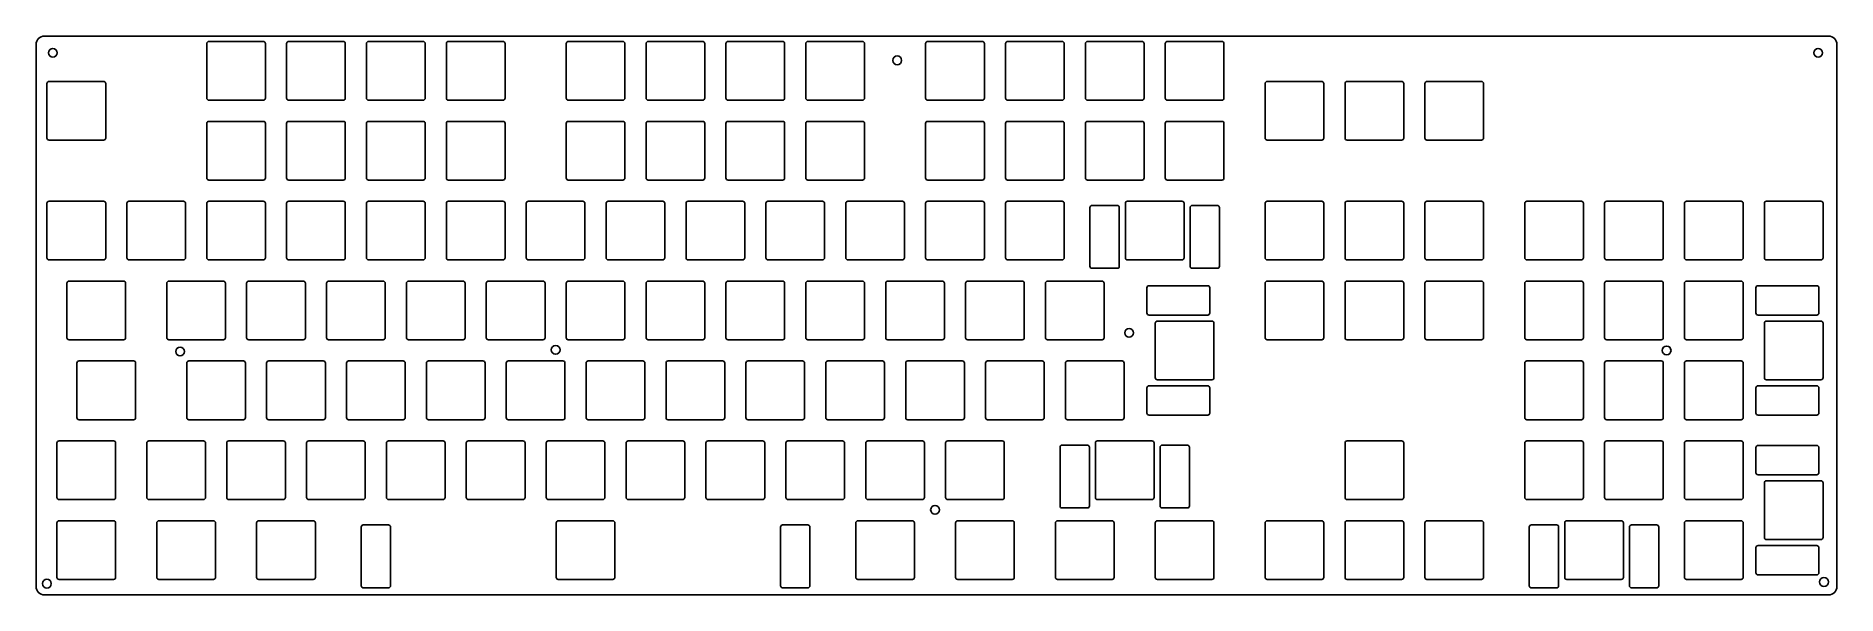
# Model space of a CAD drawing. Extents: x 72 to 501, y -246 to -113.
import ezdxf

# ---------------------------------------------------------------- set-up
doc = ezdxf.new("R2010")
doc.units = 0
doc.layers.add('BLACK', color=7, linetype='CONTINUOUS')

msp = doc.modelspace()

# ---------------------------------------------------------------- linework, layer by layer
at = {"layer": 'BLACK', "linetype": 'CONTINUOUS'}
for p, q in [((71.51, -244.05), (71.51, -114.75)), ((73.51, -112.75), (499.01, -112.75)), ((112.22, -114.55), (112.22, -127.55)), ((112.72, -114.05), (125.72, -114.05)), ((126.22, -114.55), (126.22, -127.55)), ((131.27, -114.55), (131.27, -127.55)), ((131.77, -114.05), (144.77, -114.05)), ((145.27, -114.55), (145.27, -127.55)), ((150.32, -114.55), (150.32, -127.55)), ((150.82, -114.05), (163.82, -114.05)), ((164.32, -114.55), (164.32, -127.55)), ((169.37, -114.55), (169.37, -127.55)), ((169.87, -114.05), (182.87, -114.05)), ((183.37, -114.55), (183.37, -127.55)), ((197.945, -114.55), (197.945, -127.55)), ((198.445, -114.05), (211.445, -114.05)), ((211.945, -114.55), (211.945, -127.55)), ((216.995, -114.55), (216.995, -127.55)), ((217.495, -114.05), (230.495, -114.05)), ((230.995, -114.55), (230.995, -127.55)), ((236.045, -114.55), (236.045, -127.55)), ((236.545, -114.05), (249.545, -114.05)), ((250.045, -114.55), (250.045, -127.55)), ((255.095, -114.55), (255.095, -127.55)), ((255.595, -114.05), (268.595, -114.05)), ((269.095, -114.55), (269.095, -127.55)), ((283.67, -114.55), (283.67, -127.55)), ((284.17, -114.05), (297.17, -114.05)), ((297.67, -114.55), (297.67, -127.55)), ((302.72, -114.55), (302.72, -127.55)), ((303.22, -114.05), (316.22, -114.05)), ((316.72, -114.55), (316.72, -127.55)), ((321.77, -114.55), (321.77, -127.55)), ((322.27, -114.05), (335.27, -114.05)), ((335.77, -114.55), (335.77, -127.55)), ((340.82, -114.55), (340.82, -127.55)), ((341.32, -114.05), (354.32, -114.05)), ((354.82, -114.55), (354.82, -127.55)), ((501.01, -114.75), (501.01, -244.05)), ((74.12, -124.075), (74.12, -137.075)), ((74.62, -123.575), (87.62, -123.575)), ((88.12, -124.075), (88.12, -137.075)), ((364.632, -124.075), (364.632, -137.075)), ((365.132, -123.575), (378.132, -123.575)), ((378.632, -124.075), (378.632, -137.075)), ((383.683, -124.075), (383.683, -137.075)), ((384.183, -123.575), (397.183, -123.575)), ((397.683, -124.075), (397.683, -137.075)), ((402.732, -124.075), (402.732, -137.075)), ((403.232, -123.575), (416.232, -123.575)), ((416.732, -124.075), (416.732, -137.075)), ((112.72, -128.05), (125.72, -128.05)), ((131.77, -128.05), (144.77, -128.05)), ((150.82, -128.05), (163.82, -128.05)), ((169.87, -128.05), (182.87, -128.05)), ((198.445, -128.05), (211.445, -128.05)), ((217.495, -128.05), (230.495, -128.05)), ((236.545, -128.05), (249.545, -128.05)), ((255.595, -128.05), (268.595, -128.05)), ((284.17, -128.05), (297.17, -128.05)), ((303.22, -128.05), (316.22, -128.05)), ((322.27, -128.05), (335.27, -128.05)), ((341.32, -128.05), (354.32, -128.05)), ((112.72, -133.1), (125.72, -133.1)), ((131.77, -133.1), (144.77, -133.1)), ((150.82, -133.1), (163.82, -133.1)), ((169.87, -133.1), (182.87, -133.1)), ((198.445, -133.1), (211.445, -133.1)), ((217.495, -133.1), (230.495, -133.1)), ((236.545, -133.1), (249.545, -133.1)), ((255.595, -133.1), (268.595, -133.1)), ((284.17, -133.1), (297.17, -133.1)), ((303.22, -133.1), (316.22, -133.1)), ((322.27, -133.1), (335.27, -133.1)), ((341.32, -133.1), (354.32, -133.1)), ((112.22, -133.6), (112.22, -146.6)), ((126.22, -133.6), (126.22, -146.6)), ((131.27, -133.6), (131.27, -146.6)), ((145.27, -133.6), (145.27, -146.6)), ((150.32, -133.6), (150.32, -146.6)), ((164.32, -133.6), (164.32, -146.6)), ((169.37, -133.6), (169.37, -146.6)), ((183.37, -133.6), (183.37, -146.6)), ((197.945, -133.6), (197.945, -146.6)), ((211.945, -133.6), (211.945, -146.6)), ((216.995, -133.6), (216.995, -146.6)), ((230.995, -133.6), (230.995, -146.6)), ((236.045, -133.6), (236.045, -146.6)), ((250.045, -133.6), (250.045, -146.6)), ((255.095, -133.6), (255.095, -146.6)), ((269.095, -133.6), (269.095, -146.6)), ((283.67, -133.6), (283.67, -146.6)), ((297.67, -133.6), (297.67, -146.6)), ((302.72, -133.6), (302.72, -146.6)), ((316.72, -133.6), (316.72, -146.6)), ((321.77, -133.6), (321.77, -146.6)), ((335.77, -133.6), (335.77, -146.6)), ((340.82, -133.6), (340.82, -146.6)), ((354.82, -133.6), (354.82, -146.6)), ((74.62, -137.575), (87.62, -137.575)), ((365.132, -137.575), (378.132, -137.575)), ((384.183, -137.575), (397.183, -137.575)), ((403.232, -137.575), (416.232, -137.575)), ((112.72, -147.1), (125.72, -147.1)), ((131.77, -147.1), (144.77, -147.1)), ((150.82, -147.1), (163.82, -147.1)), ((169.87, -147.1), (182.87, -147.1)), ((198.445, -147.1), (211.445, -147.1)), ((217.495, -147.1), (230.495, -147.1)), ((236.545, -147.1), (249.545, -147.1)), ((255.595, -147.1), (268.595, -147.1)), ((284.17, -147.1), (297.17, -147.1)), ((303.22, -147.1), (316.22, -147.1)), ((322.27, -147.1), (335.27, -147.1)), ((341.32, -147.1), (354.32, -147.1)), ((74.12, -152.65), (74.12, -165.65)), ((74.62, -152.15), (87.62, -152.15)), ((88.12, -152.65), (88.12, -165.65)), ((93.17, -152.65), (93.17, -165.65)), ((93.67, -152.15), (106.67, -152.15)), ((107.17, -152.65), (107.17, -165.65)), ((112.22, -152.65), (112.22, -165.65)), ((112.72, -152.15), (125.72, -152.15)), ((126.22, -152.65), (126.22, -165.65)), ((131.27, -152.65), (131.27, -165.65)), ((131.77, -152.15), (144.77, -152.15)), ((145.27, -152.65), (145.27, -165.65)), ((150.32, -152.65), (150.32, -165.65)), ((150.82, -152.15), (163.82, -152.15)), ((164.32, -152.65), (164.32, -165.65)), ((169.37, -152.65), (169.37, -165.65)), ((169.87, -152.15), (182.87, -152.15)), ((183.37, -152.65), (183.37, -165.65)), ((188.42, -152.65), (188.42, -165.65)), ((188.92, -152.15), (201.92, -152.15)), ((202.42, -152.65), (202.42, -165.65)), ((207.47, -152.65), (207.47, -165.65)), ((207.97, -152.15), (220.97, -152.15)), ((221.47, -152.65), (221.47, -165.65)), ((226.52, -152.65), (226.52, -165.65)), ((227.02, -152.15), (240.02, -152.15)), ((240.52, -152.65), (240.52, -165.65)), ((245.57, -152.65), (245.57, -165.65)), ((246.07, -152.15), (259.07, -152.15)), ((259.57, -152.65), (259.57, -165.65)), ((264.62, -152.65), (264.62, -165.65)), ((265.12, -152.15), (278.12, -152.15)), ((278.62, -152.65), (278.62, -165.65)), ((283.67, -152.65), (283.67, -165.65)), ((284.17, -152.15), (297.17, -152.15)), ((297.67, -152.65), (297.67, -165.65)), ((302.72, -152.65), (302.72, -165.65)), ((303.22, -152.15), (316.22, -152.15)), ((316.72, -152.65), (316.72, -165.65)), ((322.857, -153.65), (322.857, -167.65)), ((323.357, -153.15), (329.357, -153.15)), ((329.857, -153.65), (329.857, -167.65)), ((331.295, -152.65), (331.295, -165.65)), ((331.795, -152.15), (344.795, -152.15)), ((345.295, -152.65), (345.295, -165.65)), ((346.733, -153.65), (346.733, -167.65)), ((347.233, -153.15), (353.233, -153.15)), ((353.733, -153.65), (353.733, -167.65)), ((364.632, -152.65), (364.632, -165.65)), ((365.132, -152.15), (378.132, -152.15)), ((378.632, -152.65), (378.632, -165.65)), ((383.683, -152.65), (383.683, -165.65)), ((384.183, -152.15), (397.183, -152.15)), ((397.683, -152.65), (397.683, -165.65)), ((402.732, -152.65), (402.732, -165.65)), ((403.232, -152.15), (416.232, -152.15)), ((416.732, -152.65), (416.732, -165.65)), ((426.545, -152.65), (426.545, -165.65)), ((427.045, -152.15), (440.045, -152.15)), ((440.545, -152.65), (440.545, -165.65)), ((445.595, -152.65), (445.595, -165.65)), ((446.095, -152.15), (459.095, -152.15)), ((459.595, -152.65), (459.595, -165.65)), ((464.645, -152.65), (464.645, -165.65)), ((465.145, -152.15), (478.145, -152.15)), ((478.645, -152.65), (478.645, -165.65)), ((483.695, -152.65), (483.695, -165.65)), ((484.195, -152.15), (497.195, -152.15)), ((497.695, -152.65), (497.695, -165.65)), ((74.62, -166.15), (87.62, -166.15)), ((93.67, -166.15), (106.67, -166.15)), ((112.72, -166.15), (125.72, -166.15)), ((131.77, -166.15), (144.77, -166.15)), ((150.82, -166.15), (163.82, -166.15)), ((169.87, -166.15), (182.87, -166.15)), ((188.92, -166.15), (201.92, -166.15)), ((207.97, -166.15), (220.97, -166.15)), ((227.02, -166.15), (240.02, -166.15)), ((246.07, -166.15), (259.07, -166.15)), ((265.12, -166.15), (278.12, -166.15)), ((284.17, -166.15), (297.17, -166.15)), ((303.22, -166.15), (316.22, -166.15)), ((331.795, -166.15), (344.795, -166.15)), ((365.132, -166.15), (378.132, -166.15)), ((384.183, -166.15), (397.183, -166.15)), ((403.232, -166.15), (416.232, -166.15)), ((427.045, -166.15), (440.045, -166.15)), ((446.095, -166.15), (459.095, -166.15)), ((465.145, -166.15), (478.145, -166.15)), ((484.195, -166.15), (497.195, -166.15)), ((78.882, -171.7), (78.882, -184.7)), ((79.382, -171.2), (92.382, -171.2)), ((92.882, -171.7), (92.882, -184.7)), ((102.695, -171.7), (102.695, -184.7)), ((103.195, -171.2), (116.195, -171.2)), ((116.695, -171.7), (116.695, -184.7)), ((121.745, -171.7), (121.745, -184.7)), ((122.245, -171.2), (135.245, -171.2)), ((135.745, -171.7), (135.745, -184.7)), ((140.795, -171.7), (140.795, -184.7)), ((141.295, -171.2), (154.295, -171.2)), ((154.795, -171.7), (154.795, -184.7)), ((159.845, -171.7), (159.845, -184.7)), ((160.345, -171.2), (173.345, -171.2)), ((173.845, -171.7), (173.845, -184.7)), ((178.895, -171.7), (178.895, -184.7)), ((179.395, -171.2), (192.395, -171.2)), ((192.895, -171.7), (192.895, -184.7)), ((197.945, -171.7), (197.945, -184.7)), ((198.445, -171.2), (211.445, -171.2)), ((211.945, -171.7), (211.945, -184.7)), ((216.995, -171.7), (216.995, -184.7)), ((217.495, -171.2), (230.495, -171.2)), ((230.995, -171.7), (230.995, -184.7)), ((236.045, -171.7), (236.045, -184.7)), ((236.545, -171.2), (249.545, -171.2)), ((250.045, -171.7), (250.045, -184.7)), ((255.095, -171.7), (255.095, -184.7)), ((255.595, -171.2), (268.595, -171.2)), ((269.095, -171.7), (269.095, -184.7)), ((274.145, -171.7), (274.145, -184.7)), ((274.645, -171.2), (287.645, -171.2)), ((288.145, -171.7), (288.145, -184.7)), ((293.195, -171.7), (293.195, -184.7)), ((293.695, -171.2), (306.695, -171.2)), ((307.195, -171.7), (307.195, -184.7)), ((312.245, -171.7), (312.245, -184.7)), ((312.745, -171.2), (325.745, -171.2)), ((323.357, -168.15), (329.357, -168.15)), ((326.245, -171.7), (326.245, -184.7)), ((347.233, -168.15), (353.233, -168.15)), ((364.632, -171.7), (364.632, -184.7)), ((365.132, -171.2), (378.132, -171.2)), ((378.632, -171.7), (378.632, -184.7)), ((383.683, -171.7), (383.683, -184.7)), ((384.183, -171.2), (397.183, -171.2)), ((397.683, -171.7), (397.683, -184.7)), ((402.732, -171.7), (402.732, -184.7)), ((403.232, -171.2), (416.232, -171.2)), ((416.732, -171.7), (416.732, -184.7)), ((426.545, -171.7), (426.545, -184.7)), ((427.045, -171.2), (440.045, -171.2)), ((440.545, -171.7), (440.545, -184.7)), ((445.595, -171.7), (445.595, -184.7)), ((446.095, -171.2), (459.095, -171.2)), ((459.595, -171.7), (459.595, -184.7)), ((464.645, -171.7), (464.645, -184.7)), ((465.145, -171.2), (478.145, -171.2)), ((478.645, -171.7), (478.645, -184.7)), ((336.439, -172.787), (336.439, -178.787)), ((350.939, -172.287), (336.939, -172.287)), ((351.439, -172.787), (351.439, -178.787)), ((481.695, -172.787), (481.695, -178.787)), ((496.195, -172.287), (482.195, -172.287)), ((496.695, -172.787), (496.695, -178.787)), ((350.939, -179.287), (336.939, -179.287)), ((496.195, -179.287), (482.195, -179.287)), ((338.439, -181.225), (338.439, -194.225)), ((351.939, -180.725), (338.939, -180.725)), ((352.439, -181.225), (352.439, -194.225)), ((483.695, -181.225), (483.695, -194.225)), ((497.195, -180.725), (484.195, -180.725)), ((497.695, -181.225), (497.695, -194.225)), ((79.382, -185.2), (92.382, -185.2)), ((103.195, -185.2), (116.195, -185.2)), ((122.245, -185.2), (135.245, -185.2)), ((141.295, -185.2), (154.295, -185.2)), ((160.345, -185.2), (173.345, -185.2)), ((179.395, -185.2), (192.395, -185.2)), ((198.445, -185.2), (211.445, -185.2)), ((217.495, -185.2), (230.495, -185.2)), ((236.545, -185.2), (249.545, -185.2)), ((255.595, -185.2), (268.595, -185.2)), ((274.645, -185.2), (287.645, -185.2)), ((293.695, -185.2), (306.695, -185.2)), ((312.745, -185.2), (325.745, -185.2)), ((365.132, -185.2), (378.132, -185.2)), ((384.183, -185.2), (397.183, -185.2)), ((403.232, -185.2), (416.232, -185.2)), ((427.045, -185.2), (440.045, -185.2)), ((446.095, -185.2), (459.095, -185.2)), ((465.145, -185.2), (478.145, -185.2)), ((81.264, -190.75), (81.264, -203.75)), ((81.764, -190.25), (94.764, -190.25)), ((95.264, -190.75), (95.264, -203.75)), ((107.457, -190.75), (107.457, -203.75)), ((107.957, -190.25), (120.957, -190.25)), ((121.457, -190.75), (121.457, -203.75)), ((126.507, -190.75), (126.507, -203.75)), ((127.007, -190.25), (140.007, -190.25)), ((140.507, -190.75), (140.507, -203.75)), ((145.558, -190.75), (145.558, -203.75)), ((146.058, -190.25), (159.058, -190.25)), ((159.558, -190.75), (159.558, -203.75)), ((164.607, -190.75), (164.607, -203.75)), ((165.107, -190.25), (178.107, -190.25)), ((178.607, -190.75), (178.607, -203.75)), ((183.657, -190.75), (183.657, -203.75)), ((184.157, -190.25), (197.157, -190.25)), ((197.657, -190.75), (197.657, -203.75)), ((202.707, -190.75), (202.707, -203.75)), ((203.207, -190.25), (216.207, -190.25)), ((216.707, -190.75), (216.707, -203.75)), ((221.757, -190.75), (221.757, -203.75)), ((222.257, -190.25), (235.257, -190.25)), ((235.757, -190.75), (235.757, -203.75)), ((240.807, -190.75), (240.807, -203.75)), ((241.307, -190.25), (254.307, -190.25)), ((254.807, -190.75), (254.807, -203.75)), ((259.858, -190.75), (259.858, -203.75)), ((260.358, -190.25), (273.358, -190.25)), ((273.858, -190.75), (273.858, -203.75)), ((278.907, -190.75), (278.907, -203.75)), ((279.407, -190.25), (292.407, -190.25)), ((292.907, -190.75), (292.907, -203.75)), ((297.957, -190.75), (297.957, -203.75)), ((298.457, -190.25), (311.457, -190.25)), ((311.957, -190.75), (311.957, -203.75)), ((317.007, -190.75), (317.007, -203.75)), ((317.507, -190.25), (330.507, -190.25)), ((331.007, -190.75), (331.007, -203.75)), ((426.545, -190.75), (426.545, -203.75)), ((427.045, -190.25), (440.045, -190.25)), ((440.545, -190.75), (440.545, -203.75)), ((445.595, -190.75), (445.595, -203.75)), ((446.095, -190.25), (459.095, -190.25)), ((459.595, -190.75), (459.595, -203.75)), ((464.645, -190.75), (464.645, -203.75)), ((465.145, -190.25), (478.145, -190.25)), ((478.645, -190.75), (478.645, -203.75)), ((336.439, -196.663), (336.439, -202.663)), ((350.939, -196.163), (336.939, -196.163)), ((351.939, -194.725), (338.939, -194.725)), ((351.439, -196.663), (351.439, -202.663)), ((481.695, -196.663), (481.695, -202.663)), ((496.195, -196.163), (482.195, -196.163)), ((497.195, -194.725), (484.195, -194.725)), ((496.695, -196.663), (496.695, -202.663)), ((81.764, -204.25), (94.764, -204.25)), ((107.957, -204.25), (120.957, -204.25)), ((127.007, -204.25), (140.007, -204.25)), ((146.058, -204.25), (159.058, -204.25)), ((165.107, -204.25), (178.107, -204.25)), ((184.157, -204.25), (197.157, -204.25)), ((203.207, -204.25), (216.207, -204.25)), ((222.257, -204.25), (235.257, -204.25)), ((241.307, -204.25), (254.307, -204.25)), ((260.358, -204.25), (273.358, -204.25)), ((279.407, -204.25), (292.407, -204.25)), ((298.457, -204.25), (311.457, -204.25)), ((317.507, -204.25), (330.507, -204.25)), ((350.939, -203.163), (336.939, -203.163)), ((427.045, -204.25), (440.045, -204.25)), ((446.095, -204.25), (459.095, -204.25)), ((465.145, -204.25), (478.145, -204.25)), ((496.195, -203.163), (482.195, -203.163)), ((76.501, -209.8), (76.501, -222.8)), ((77.001, -209.3), (90.001, -209.3)), ((90.501, -209.8), (90.501, -222.8)), ((97.933, -209.8), (97.933, -222.8)), ((98.433, -209.3), (111.432, -209.3)), ((111.932, -209.8), (111.932, -222.8)), ((116.983, -209.8), (116.983, -222.8)), ((117.483, -209.3), (130.482, -209.3)), ((130.982, -209.8), (130.982, -222.8)), ((136.032, -209.8), (136.032, -222.8)), ((136.532, -209.3), (149.532, -209.3)), ((150.032, -209.8), (150.032, -222.8)), ((155.082, -209.8), (155.082, -222.8)), ((155.582, -209.3), (168.582, -209.3)), ((169.082, -209.8), (169.082, -222.8)), ((174.132, -209.8), (174.132, -222.8)), ((174.632, -209.3), (187.632, -209.3)), ((188.132, -209.8), (188.132, -222.8)), ((193.183, -209.8), (193.183, -222.8)), ((193.683, -209.3), (206.683, -209.3)), ((207.183, -209.8), (207.183, -222.8)), ((212.232, -209.8), (212.232, -222.8)), ((212.732, -209.3), (225.732, -209.3)), ((226.232, -209.8), (226.232, -222.8)), ((231.282, -209.8), (231.282, -222.8)), ((231.782, -209.3), (244.782, -209.3)), ((245.282, -209.8), (245.282, -222.8)), ((250.332, -209.8), (250.332, -222.8)), ((250.832, -209.3), (263.832, -209.3)), ((264.332, -209.8), (264.332, -222.8)), ((269.382, -209.8), (269.382, -222.8)), ((269.882, -209.3), (282.882, -209.3)), ((283.382, -209.8), (283.382, -222.8)), ((288.433, -209.8), (288.433, -222.8)), ((288.933, -209.3), (301.933, -209.3)), ((302.433, -209.8), (302.433, -222.8)), ((316.213, -210.3), (322.213, -210.3)), ((324.151, -209.8), (324.151, -222.8)), ((324.651, -209.3), (337.651, -209.3)), ((338.151, -209.8), (338.151, -222.8)), ((340.089, -210.3), (346.089, -210.3)), ((383.683, -209.8), (383.683, -222.8)), ((384.183, -209.3), (397.183, -209.3)), ((397.683, -209.8), (397.683, -222.8)), ((426.545, -209.8), (426.545, -222.8)), ((427.045, -209.3), (440.045, -209.3)), ((440.545, -209.8), (440.545, -222.8)), ((445.595, -209.8), (445.595, -222.8)), ((446.095, -209.3), (459.095, -209.3)), ((459.595, -209.8), (459.595, -222.8)), ((464.645, -209.8), (464.645, -222.8)), ((465.145, -209.3), (478.145, -209.3)), ((478.645, -209.8), (478.645, -222.8)), ((496.195, -210.387), (482.195, -210.387)), ((315.713, -210.8), (315.713, -224.8)), ((322.713, -210.8), (322.713, -224.8)), ((339.589, -210.8), (339.589, -224.8)), ((346.589, -210.8), (346.589, -224.8)), ((481.695, -210.887), (481.695, -216.887)), ((496.695, -210.887), (496.695, -216.887)), ((496.195, -217.387), (482.195, -217.387)), ((497.195, -218.825), (484.195, -218.825)), ((77.001, -223.3), (90.001, -223.3)), ((98.433, -223.3), (111.432, -223.3)), ((117.483, -223.3), (130.482, -223.3)), ((136.532, -223.3), (149.532, -223.3)), ((155.582, -223.3), (168.582, -223.3)), ((174.632, -223.3), (187.632, -223.3)), ((193.683, -223.3), (206.683, -223.3)), ((212.732, -223.3), (225.732, -223.3)), ((231.782, -223.3), (244.782, -223.3)), ((250.832, -223.3), (263.832, -223.3)), ((269.882, -223.3), (282.882, -223.3)), ((288.933, -223.3), (301.933, -223.3)), ((324.651, -223.3), (337.651, -223.3)), ((384.183, -223.3), (397.183, -223.3)), ((427.045, -223.3), (440.045, -223.3)), ((446.095, -223.3), (459.095, -223.3)), ((465.145, -223.3), (478.145, -223.3)), ((483.695, -219.325), (483.695, -232.325)), ((497.695, -219.325), (497.695, -232.325)), ((316.213, -225.3), (322.213, -225.3)), ((340.089, -225.3), (346.089, -225.3)), ((76.501, -228.85), (76.501, -241.85)), ((77.001, -228.35), (90.001, -228.35)), ((90.501, -228.85), (90.501, -241.85)), ((100.314, -228.85), (100.314, -241.85)), ((100.814, -228.35), (113.814, -228.35)), ((114.314, -228.85), (114.314, -241.85)), ((124.126, -228.85), (124.126, -241.85)), ((124.626, -228.35), (137.626, -228.35)), ((138.126, -228.85), (138.126, -241.85)), ((149.064, -229.85), (149.064, -243.85)), ((149.564, -229.35), (155.564, -229.35)), ((156.064, -229.85), (156.064, -243.85)), ((195.564, -228.85), (195.564, -241.85)), ((196.064, -228.35), (209.064, -228.35)), ((209.564, -228.85), (209.564, -241.85)), ((249.064, -229.85), (249.064, -243.85)), ((249.564, -229.35), (255.564, -229.35)), ((256.064, -229.85), (256.064, -243.85)), ((267.001, -228.85), (267.001, -241.85)), ((267.501, -228.35), (280.501, -228.35)), ((281.001, -228.85), (281.001, -241.85)), ((290.814, -228.85), (290.814, -241.85)), ((291.314, -228.35), (304.314, -228.35)), ((304.814, -228.85), (304.814, -241.85)), ((314.626, -228.85), (314.626, -241.85)), ((315.126, -228.35), (328.126, -228.35)), ((328.626, -228.85), (328.626, -241.85)), ((338.439, -228.85), (338.439, -241.85)), ((338.939, -228.35), (351.939, -228.35)), ((352.439, -228.85), (352.439, -241.85)), ((364.632, -228.85), (364.632, -241.85)), ((365.132, -228.35), (378.132, -228.35)), ((378.632, -228.85), (378.632, -241.85)), ((383.683, -228.85), (383.683, -241.85)), ((384.183, -228.35), (397.183, -228.35)), ((397.683, -228.85), (397.683, -241.85)), ((402.732, -228.85), (402.732, -241.85)), ((403.232, -228.35), (416.232, -228.35)), ((416.732, -228.85), (416.732, -241.85)), ((427.632, -229.85), (427.632, -243.85)), ((428.132, -229.35), (434.132, -229.35)), ((434.632, -229.85), (434.632, -243.85)), ((436.07, -228.85), (436.07, -241.85)), ((436.57, -228.35), (449.57, -228.35)), ((450.07, -228.85), (450.07, -241.85)), ((451.508, -229.85), (451.508, -243.85)), ((452.008, -229.35), (458.008, -229.35)), ((458.508, -229.85), (458.508, -243.85)), ((464.645, -228.85), (464.645, -241.85)), ((465.145, -228.35), (478.145, -228.35)), ((478.645, -228.85), (478.645, -241.85)), ((481.695, -234.763), (481.695, -240.763)), ((496.195, -234.263), (482.195, -234.263)), ((497.195, -232.825), (484.195, -232.825)), ((496.695, -234.763), (496.695, -240.763)), ((77.001, -242.35), (90.001, -242.35)), ((100.814, -242.35), (113.814, -242.35)), ((124.626, -242.35), (137.626, -242.35)), ((149.564, -244.35), (155.564, -244.35)), ((196.064, -242.35), (209.064, -242.35)), ((249.564, -244.35), (255.564, -244.35)), ((267.501, -242.35), (280.501, -242.35)), ((291.314, -242.35), (304.314, -242.35)), ((315.126, -242.35), (328.126, -242.35)), ((338.939, -242.35), (351.939, -242.35)), ((365.132, -242.35), (378.132, -242.35)), ((384.183, -242.35), (397.183, -242.35)), ((403.232, -242.35), (416.232, -242.35)), ((428.132, -244.35), (434.132, -244.35)), ((436.57, -242.35), (449.57, -242.35)), ((452.008, -244.35), (458.008, -244.35)), ((465.145, -242.35), (478.145, -242.35)), ((496.195, -241.263), (482.195, -241.263)), ((499.01, -246.05), (73.51, -246.05))]:
    msp.add_line(p, q, dxfattribs=at)
at = {"layer": 'BLACK'}
for centre in [(75.51, -116.75), (496.51, -116.75), (276.91, -118.55), (332.185, -183.55), (105.86, -188), (195.435, -187.6), (460.385, -187.725), (285.91, -225.75), (74.11, -243.35), (497.91, -242.95)]:
    msp.add_circle(centre, 1.042, dxfattribs=at)
for centre, radius, start, end in [((73.51, -114.75), 2, 90, 180), ((112.72, -114.55), 0.5, 90, 180), ((125.72, -114.55), 0.5, 0, 90), ((131.77, -114.55), 0.5, 90, 180), ((144.77, -114.55), 0.5, 0, 90), ((150.82, -114.55), 0.5, 90, 180), ((163.82, -114.55), 0.5, 0, 90), ((169.87, -114.55), 0.5, 90, 180), ((182.87, -114.55), 0.5, 0, 90), ((198.445, -114.55), 0.5, 90, 180), ((211.445, -114.55), 0.5, 0, 90), ((217.495, -114.55), 0.5, 90, 180), ((230.495, -114.55), 0.5, 0, 90), ((236.545, -114.55), 0.5, 90, 180), ((249.545, -114.55), 0.5, 0, 90), ((255.595, -114.55), 0.5, 90, 180), ((268.595, -114.55), 0.5, 0, 90), ((284.17, -114.55), 0.5, 90, 180), ((297.17, -114.55), 0.5, 0, 90), ((303.22, -114.55), 0.5, 90, 180), ((316.22, -114.55), 0.5, 0, 90), ((322.27, -114.55), 0.5, 90, 180), ((335.27, -114.55), 0.5, 0, 90), ((341.32, -114.55), 0.5, 90, 180), ((354.32, -114.55), 0.5, 0, 90), ((499.01, -114.75), 2, 0, 90), ((74.62, -124.075), 0.5, 90, 180), ((87.62, -124.075), 0.5, 0, 90), ((365.132, -124.075), 0.5, 90, 180), ((378.132, -124.075), 0.5, 0, 90), ((384.183, -124.075), 0.5, 90, 180), ((397.183, -124.075), 0.5, 0, 90), ((403.232, -124.075), 0.5, 90, 180), ((416.232, -124.075), 0.5, 0, 90), ((112.72, -127.55), 0.5, 180, 270), ((125.72, -127.55), 0.5, -90, 0), ((131.77, -127.55), 0.5, 180, 270), ((144.77, -127.55), 0.5, -90, 0), ((150.82, -127.55), 0.5, 180, 270), ((163.82, -127.55), 0.5, -90, 0), ((169.87, -127.55), 0.5, 180, 270), ((182.87, -127.55), 0.5, -90, 0), ((198.445, -127.55), 0.5, 180, 270), ((211.445, -127.55), 0.5, -90, 0), ((217.495, -127.55), 0.5, 180, 270), ((230.495, -127.55), 0.5, -90, 0), ((236.545, -127.55), 0.5, 180, 270), ((249.545, -127.55), 0.5, -90, 0), ((255.595, -127.55), 0.5, 180, 270), ((268.595, -127.55), 0.5, -90, 0), ((284.17, -127.55), 0.5, 180, 270), ((297.17, -127.55), 0.5, -90, 0), ((303.22, -127.55), 0.5, 180, 270), ((316.22, -127.55), 0.5, -90, 0), ((322.27, -127.55), 0.5, 180, 270), ((335.27, -127.55), 0.5, -90, 0), ((341.32, -127.55), 0.5, 180, 270), ((354.32, -127.55), 0.5, -90, 0), ((112.72, -133.6), 0.5, 90, 180), ((125.72, -133.6), 0.5, 0, 90), ((131.77, -133.6), 0.5, 90, 180), ((144.77, -133.6), 0.5, 0, 90), ((150.82, -133.6), 0.5, 90, 180), ((163.82, -133.6), 0.5, 0, 90), ((169.87, -133.6), 0.5, 90, 180), ((182.87, -133.6), 0.5, 0, 90), ((198.445, -133.6), 0.5, 90, 180), ((211.445, -133.6), 0.5, 0, 90), ((217.495, -133.6), 0.5, 90, 180), ((230.495, -133.6), 0.5, 0, 90), ((236.545, -133.6), 0.5, 90, 180), ((249.545, -133.6), 0.5, 0, 90), ((255.595, -133.6), 0.5, 90, 180), ((268.595, -133.6), 0.5, 0, 90), ((284.17, -133.6), 0.5, 90, 180), ((297.17, -133.6), 0.5, 0, 90), ((303.22, -133.6), 0.5, 90, 180), ((316.22, -133.6), 0.5, 0, 90), ((322.27, -133.6), 0.5, 90, 180), ((335.27, -133.6), 0.5, 0, 90), ((341.32, -133.6), 0.5, 90, 180), ((354.32, -133.6), 0.5, 0, 90), ((74.62, -137.075), 0.5, 180, 270), ((87.62, -137.075), 0.5, -90, 0), ((365.132, -137.075), 0.5, 180, 270), ((378.132, -137.075), 0.5, -90, 0), ((384.183, -137.075), 0.5, 180, 270), ((397.183, -137.075), 0.5, -90, 0), ((403.232, -137.075), 0.5, 180, 270), ((416.232, -137.075), 0.5, -90, 0), ((112.72, -146.6), 0.5, 180, 270), ((125.72, -146.6), 0.5, -90, 0), ((131.77, -146.6), 0.5, 180, 270), ((144.77, -146.6), 0.5, -90, 0), ((150.82, -146.6), 0.5, 180, 270), ((163.82, -146.6), 0.5, -90, 0), ((169.87, -146.6), 0.5, 180, 270), ((182.87, -146.6), 0.5, -90, 0), ((198.445, -146.6), 0.5, 180, 270), ((211.445, -146.6), 0.5, -90, 0), ((217.495, -146.6), 0.5, 180, 270), ((230.495, -146.6), 0.5, -90, 0), ((236.545, -146.6), 0.5, 180, 270), ((249.545, -146.6), 0.5, -90, 0), ((255.595, -146.6), 0.5, 180, 270), ((268.595, -146.6), 0.5, -90, 0), ((284.17, -146.6), 0.5, 180, 270), ((297.17, -146.6), 0.5, -90, 0), ((303.22, -146.6), 0.5, 180, 270), ((316.22, -146.6), 0.5, -90, 0), ((322.27, -146.6), 0.5, 180, 270), ((335.27, -146.6), 0.5, -90, 0), ((341.32, -146.6), 0.5, 180, 270), ((354.32, -146.6), 0.5, -90, 0), ((74.62, -152.65), 0.5, 90, 180), ((87.62, -152.65), 0.5, 0, 90), ((93.67, -152.65), 0.5, 90, 180), ((106.67, -152.65), 0.5, 0, 90), ((112.72, -152.65), 0.5, 90, 180), ((125.72, -152.65), 0.5, 0, 90), ((131.77, -152.65), 0.5, 90, 180), ((144.77, -152.65), 0.5, 0, 90), ((150.82, -152.65), 0.5, 90, 180), ((163.82, -152.65), 0.5, 0, 90), ((169.87, -152.65), 0.5, 90, 180), ((182.87, -152.65), 0.5, 0, 90), ((188.92, -152.65), 0.5, 90, 180), ((201.92, -152.65), 0.5, 0, 90), ((207.97, -152.65), 0.5, 90, 180), ((220.97, -152.65), 0.5, 0, 90), ((227.02, -152.65), 0.5, 90, 180), ((240.02, -152.65), 0.5, 0, 90), ((246.07, -152.65), 0.5, 90, 180), ((259.07, -152.65), 0.5, 0, 90), ((265.12, -152.65), 0.5, 90, 180), ((278.12, -152.65), 0.5, 0, 90), ((284.17, -152.65), 0.5, 90, 180), ((297.17, -152.65), 0.5, 0, 90), ((303.22, -152.65), 0.5, 90, 180), ((316.22, -152.65), 0.5, 0, 90), ((323.357, -153.65), 0.5, 90, 180), ((329.357, -153.65), 0.5, 0, 90), ((331.795, -152.65), 0.5, 90, 180), ((344.795, -152.65), 0.5, 0, 90), ((347.233, -153.65), 0.5, 90, 180), ((353.233, -153.65), 0.5, 0, 90), ((365.132, -152.65), 0.5, 90, 180), ((378.132, -152.65), 0.5, 0, 90), ((384.183, -152.65), 0.5, 90, 180), ((397.183, -152.65), 0.5, 0, 90), ((403.232, -152.65), 0.5, 90, 180), ((416.232, -152.65), 0.5, 0, 90), ((427.045, -152.65), 0.5, 90, 180), ((440.045, -152.65), 0.5, 0, 90), ((446.095, -152.65), 0.5, 90, 180), ((459.095, -152.65), 0.5, 0, 90), ((465.145, -152.65), 0.5, 90, 180), ((478.145, -152.65), 0.5, 0, 90), ((484.195, -152.65), 0.5, 90, 180), ((497.195, -152.65), 0.5, 0, 90), ((74.62, -165.65), 0.5, 180, 270), ((87.62, -165.65), 0.5, -90, 0), ((93.67, -165.65), 0.5, 180, 270), ((106.67, -165.65), 0.5, -90, 0), ((112.72, -165.65), 0.5, 180, 270), ((125.72, -165.65), 0.5, -90, 0), ((131.77, -165.65), 0.5, 180, 270), ((144.77, -165.65), 0.5, -90, 0), ((150.82, -165.65), 0.5, 180, 270), ((163.82, -165.65), 0.5, -90, 0), ((169.87, -165.65), 0.5, 180, 270), ((182.87, -165.65), 0.5, -90, 0), ((188.92, -165.65), 0.5, 180, 270), ((201.92, -165.65), 0.5, -90, 0), ((207.97, -165.65), 0.5, 180, 270), ((220.97, -165.65), 0.5, -90, 0), ((227.02, -165.65), 0.5, 180, 270), ((240.02, -165.65), 0.5, -90, 0), ((246.07, -165.65), 0.5, 180, 270), ((259.07, -165.65), 0.5, -90, 0), ((265.12, -165.65), 0.5, 180, 270), ((278.12, -165.65), 0.5, -90, 0), ((284.17, -165.65), 0.5, 180, 270), ((297.17, -165.65), 0.5, -90, 0), ((303.22, -165.65), 0.5, 180, 270), ((316.22, -165.65), 0.5, -90, 0), ((331.795, -165.65), 0.5, 180, 270), ((344.795, -165.65), 0.5, -90, 0), ((365.132, -165.65), 0.5, 180, 270), ((378.132, -165.65), 0.5, -90, 0), ((384.183, -165.65), 0.5, 180, 270), ((397.183, -165.65), 0.5, -90, 0), ((403.232, -165.65), 0.5, 180, 270), ((416.232, -165.65), 0.5, -90, 0), ((427.045, -165.65), 0.5, 180, 270), ((440.045, -165.65), 0.5, -90, 0), ((446.095, -165.65), 0.5, 180, 270), ((459.095, -165.65), 0.5, -90, 0), ((465.145, -165.65), 0.5, 180, 270), ((478.145, -165.65), 0.5, -90, 0), ((484.195, -165.65), 0.5, 180, 270), ((497.195, -165.65), 0.5, -90, 0), ((79.382, -171.7), 0.5, 90, 180), ((92.382, -171.7), 0.5, 0, 90), ((103.195, -171.7), 0.5, 90, 180), ((116.195, -171.7), 0.5, 0, 90), ((122.245, -171.7), 0.5, 90, 180), ((135.245, -171.7), 0.5, 0, 90), ((141.295, -171.7), 0.5, 90, 180), ((154.295, -171.7), 0.5, 0, 90), ((160.345, -171.7), 0.5, 90, 180), ((173.345, -171.7), 0.5, 0, 90), ((179.395, -171.7), 0.5, 90, 180), ((192.395, -171.7), 0.5, 0, 90), ((198.445, -171.7), 0.5, 90, 180), ((211.445, -171.7), 0.5, 0, 90), ((217.495, -171.7), 0.5, 90, 180), ((230.495, -171.7), 0.5, 0, 90), ((236.545, -171.7), 0.5, 90, 180), ((249.545, -171.7), 0.5, 0, 90), ((255.595, -171.7), 0.5, 90, 180), ((268.595, -171.7), 0.5, 0, 90), ((274.645, -171.7), 0.5, 90, 180), ((287.645, -171.7), 0.5, 0, 90), ((293.695, -171.7), 0.5, 90, 180), ((306.695, -171.7), 0.5, 0, 90), ((312.745, -171.7), 0.5, 90, 180), ((323.357, -167.65), 0.5, 180, 270), ((325.745, -171.7), 0.5, 0, 90), ((329.357, -167.65), 0.5, -90, 0), ((347.233, -167.65), 0.5, 180, 270), ((353.233, -167.65), 0.5, -90, 0), ((365.132, -171.7), 0.5, 90, 180), ((378.132, -171.7), 0.5, 0, 90), ((384.183, -171.7), 0.5, 90, 180), ((397.183, -171.7), 0.5, 0, 90), ((403.232, -171.7), 0.5, 90, 180), ((416.232, -171.7), 0.5, 0, 90), ((427.045, -171.7), 0.5, 90, 180), ((440.045, -171.7), 0.5, 0, 90), ((446.095, -171.7), 0.5, 90, 180), ((459.095, -171.7), 0.5, 0, 90), ((465.145, -171.7), 0.5, 90, 180), ((478.145, -171.7), 0.5, 0, 90), ((336.939, -172.787), 0.5, 90, 180), ((350.939, -172.787), 0.5, 0, 90), ((482.195, -172.787), 0.5, 90, 180), ((496.195, -172.787), 0.5, 0, 90), ((336.939, -178.787), 0.5, 180, 270), ((350.939, -178.787), 0.5, -90, 0), ((482.195, -178.787), 0.5, 180, 270), ((496.195, -178.787), 0.5, -90, 0), ((338.939, -181.225), 0.5, 90, 180), ((351.939, -181.225), 0.5, 0, 90), ((484.195, -181.225), 0.5, 90, 180), ((497.195, -181.225), 0.5, 0, 90), ((79.382, -184.7), 0.5, 180, 270), ((92.382, -184.7), 0.5, -90, 0), ((103.195, -184.7), 0.5, 180, 270), ((116.195, -184.7), 0.5, -90, 0), ((122.245, -184.7), 0.5, 180, 270), ((135.245, -184.7), 0.5, -90, 0), ((141.295, -184.7), 0.5, 180, 270), ((154.295, -184.7), 0.5, -90, 0), ((160.345, -184.7), 0.5, 180, 270), ((173.345, -184.7), 0.5, -90, 0), ((179.395, -184.7), 0.5, 180, 270), ((192.395, -184.7), 0.5, -90, 0), ((198.445, -184.7), 0.5, 180, 270), ((211.445, -184.7), 0.5, -90, 0), ((217.495, -184.7), 0.5, 180, 270), ((230.495, -184.7), 0.5, -90, 0), ((236.545, -184.7), 0.5, 180, 270), ((249.545, -184.7), 0.5, -90, 0), ((255.595, -184.7), 0.5, 180, 270), ((268.595, -184.7), 0.5, -90, 0), ((274.645, -184.7), 0.5, 180, 270), ((287.645, -184.7), 0.5, -90, 0), ((293.695, -184.7), 0.5, 180, 270), ((306.695, -184.7), 0.5, -90, 0), ((312.745, -184.7), 0.5, 180, 270), ((325.745, -184.7), 0.5, -90, 0), ((365.132, -184.7), 0.5, 180, 270), ((378.132, -184.7), 0.5, -90, 0), ((384.183, -184.7), 0.5, 180, 270), ((397.183, -184.7), 0.5, -90, 0), ((403.232, -184.7), 0.5, 180, 270), ((416.232, -184.7), 0.5, -90, 0), ((427.045, -184.7), 0.5, 180, 270), ((440.045, -184.7), 0.5, -90, 0), ((446.095, -184.7), 0.5, 180, 270), ((459.095, -184.7), 0.5, -90, 0), ((465.145, -184.7), 0.5, 180, 270), ((478.145, -184.7), 0.5, -90, 0), ((81.764, -190.75), 0.5, 90, 180), ((94.764, -190.75), 0.5, 0, 90), ((107.957, -190.75), 0.5, 90, 180), ((120.957, -190.75), 0.5, 0, 90), ((127.007, -190.75), 0.5, 90, 180), ((140.007, -190.75), 0.5, 0, 90), ((146.058, -190.75), 0.5, 90, 180), ((159.058, -190.75), 0.5, 0, 90), ((165.107, -190.75), 0.5, 90, 180), ((178.107, -190.75), 0.5, 0, 90), ((184.157, -190.75), 0.5, 90, 180), ((197.157, -190.75), 0.5, 0, 90), ((203.207, -190.75), 0.5, 90, 180), ((216.207, -190.75), 0.5, 0, 90), ((222.257, -190.75), 0.5, 90, 180), ((235.257, -190.75), 0.5, 0, 90), ((241.307, -190.75), 0.5, 90, 180), ((254.307, -190.75), 0.5, 0, 90), ((260.358, -190.75), 0.5, 90, 180), ((273.358, -190.75), 0.5, 0, 90), ((279.407, -190.75), 0.5, 90, 180), ((292.407, -190.75), 0.5, 0, 90), ((298.457, -190.75), 0.5, 90, 180), ((311.457, -190.75), 0.5, 0, 90), ((317.507, -190.75), 0.5, 90, 180), ((330.507, -190.75), 0.5, 0, 90), ((427.045, -190.75), 0.5, 90, 180), ((440.045, -190.75), 0.5, 0, 90), ((446.095, -190.75), 0.5, 90, 180), ((459.095, -190.75), 0.5, 0, 90), ((465.145, -190.75), 0.5, 90, 180), ((478.145, -190.75), 0.5, 0, 90), ((336.939, -196.663), 0.5, 90, 180), ((338.939, -194.225), 0.5, 180, 270), ((350.939, -196.663), 0.5, 0, 90), ((351.939, -194.225), 0.5, -90, 0), ((482.195, -196.663), 0.5, 90, 180), ((484.195, -194.225), 0.5, 180, 270), ((496.195, -196.663), 0.5, 0, 90), ((497.195, -194.225), 0.5, -90, 0), ((81.764, -203.75), 0.5, 180, 270), ((94.764, -203.75), 0.5, -90, 0), ((107.957, -203.75), 0.5, 180, 270), ((120.957, -203.75), 0.5, -90, 0), ((127.007, -203.75), 0.5, 180, 270), ((140.007, -203.75), 0.5, -90, 0), ((146.058, -203.75), 0.5, 180, 270), ((159.058, -203.75), 0.5, -90, 0), ((165.107, -203.75), 0.5, 180, 270), ((178.107, -203.75), 0.5, -90, 0), ((184.157, -203.75), 0.5, 180, 270), ((197.157, -203.75), 0.5, -90, 0), ((203.207, -203.75), 0.5, 180, 270), ((216.207, -203.75), 0.5, -90, 0), ((222.257, -203.75), 0.5, 180, 270), ((235.257, -203.75), 0.5, -90, 0), ((241.307, -203.75), 0.5, 180, 270), ((254.307, -203.75), 0.5, -90, 0), ((260.358, -203.75), 0.5, 180, 270), ((273.358, -203.75), 0.5, -90, 0), ((279.407, -203.75), 0.5, 180, 270), ((292.407, -203.75), 0.5, -90, 0), ((298.457, -203.75), 0.5, 180, 270), ((311.457, -203.75), 0.5, -90, 0), ((317.507, -203.75), 0.5, 180, 270), ((330.507, -203.75), 0.5, -90, 0), ((336.939, -202.663), 0.5, 180, 270), ((350.939, -202.663), 0.5, -90, 0), ((427.045, -203.75), 0.5, 180, 270), ((440.045, -203.75), 0.5, -90, 0), ((446.095, -203.75), 0.5, 180, 270), ((459.095, -203.75), 0.5, -90, 0), ((465.145, -203.75), 0.5, 180, 270), ((478.145, -203.75), 0.5, -90, 0), ((482.195, -202.663), 0.5, 180, 270), ((496.195, -202.663), 0.5, -90, 0), ((77.001, -209.8), 0.5, 90, 180), ((90.001, -209.8), 0.5, 0, 90), ((98.433, -209.8), 0.5, 90, 180), ((111.432, -209.8), 0.5, 0, 90), ((117.483, -209.8), 0.5, 90, 180), ((130.482, -209.8), 0.5, 0, 90), ((136.532, -209.8), 0.5, 90, 180), ((149.532, -209.8), 0.5, 0, 90), ((155.582, -209.8), 0.5, 90, 180), ((168.582, -209.8), 0.5, 0, 90), ((174.632, -209.8), 0.5, 90, 180), ((187.632, -209.8), 0.5, 0, 90), ((193.683, -209.8), 0.5, 90, 180), ((206.683, -209.8), 0.5, 0, 90), ((212.732, -209.8), 0.5, 90, 180), ((225.732, -209.8), 0.5, 0, 90), ((231.782, -209.8), 0.5, 90, 180), ((244.782, -209.8), 0.5, 0, 90), ((250.832, -209.8), 0.5, 90, 180), ((263.832, -209.8), 0.5, 0, 90), ((269.882, -209.8), 0.5, 90, 180), ((282.882, -209.8), 0.5, 0, 90), ((288.933, -209.8), 0.5, 90, 180), ((301.933, -209.8), 0.5, 0, 90), ((316.213, -210.8), 0.5, 90, 180), ((322.213, -210.8), 0.5, 0, 90), ((324.651, -209.8), 0.5, 90, 180), ((337.651, -209.8), 0.5, 0, 90), ((340.089, -210.8), 0.5, 90, 180), ((346.089, -210.8), 0.5, 0, 90), ((384.183, -209.8), 0.5, 90, 180), ((397.183, -209.8), 0.5, 0, 90), ((427.045, -209.8), 0.5, 90, 180), ((440.045, -209.8), 0.5, 0, 90), ((446.095, -209.8), 0.5, 90, 180), ((459.095, -209.8), 0.5, 0, 90), ((465.145, -209.8), 0.5, 90, 180), ((478.145, -209.8), 0.5, 0, 90), ((482.195, -210.887), 0.5, 90, 180), ((496.195, -210.887), 0.5, 0, 90), ((482.195, -216.887), 0.5, 180, 270), ((484.195, -219.325), 0.5, 90, 180), ((496.195, -216.887), 0.5, -90, 0), ((497.195, -219.325), 0.5, 0, 90), ((77.001, -222.8), 0.5, 180, 270), ((90.001, -222.8), 0.5, -90, 0), ((98.433, -222.8), 0.5, 180, 270), ((111.432, -222.8), 0.5, -90, 0), ((117.483, -222.8), 0.5, 180, 270), ((130.482, -222.8), 0.5, -90, 0), ((136.532, -222.8), 0.5, 180, 270), ((149.532, -222.8), 0.5, -90, 0), ((155.582, -222.8), 0.5, 180, 270), ((168.582, -222.8), 0.5, -90, 0), ((174.632, -222.8), 0.5, 180, 270), ((187.632, -222.8), 0.5, -90, 0), ((193.683, -222.8), 0.5, 180, 270), ((206.683, -222.8), 0.5, -90, 0), ((212.732, -222.8), 0.5, 180, 270), ((225.732, -222.8), 0.5, -90, 0), ((231.782, -222.8), 0.5, 180, 270), ((244.782, -222.8), 0.5, -90, 0), ((250.832, -222.8), 0.5, 180, 270), ((263.832, -222.8), 0.5, -90, 0), ((269.882, -222.8), 0.5, 180, 270), ((282.882, -222.8), 0.5, -90, 0), ((288.933, -222.8), 0.5, 180, 270), ((301.933, -222.8), 0.5, -90, 0), ((324.651, -222.8), 0.5, 180, 270), ((337.651, -222.8), 0.5, -90, 0), ((384.183, -222.8), 0.5, 180, 270), ((397.183, -222.8), 0.5, -90, 0), ((427.045, -222.8), 0.5, 180, 270), ((440.045, -222.8), 0.5, -90, 0), ((446.095, -222.8), 0.5, 180, 270), ((459.095, -222.8), 0.5, -90, 0), ((465.145, -222.8), 0.5, 180, 270), ((478.145, -222.8), 0.5, -90, 0), ((316.213, -224.8), 0.5, 180, 270), ((322.213, -224.8), 0.5, -90, 0), ((340.089, -224.8), 0.5, 180, 270), ((346.089, -224.8), 0.5, -90, 0), ((77.001, -228.85), 0.5, 90, 180), ((90.001, -228.85), 0.5, 0, 90), ((100.814, -228.85), 0.5, 90, 180), ((113.814, -228.85), 0.5, 0, 90), ((124.626, -228.85), 0.5, 90, 180), ((137.626, -228.85), 0.5, 0, 90), ((149.564, -229.85), 0.5, 90, 180), ((155.564, -229.85), 0.5, 0, 90), ((196.064, -228.85), 0.5, 90, 180), ((209.064, -228.85), 0.5, 0, 90), ((249.564, -229.85), 0.5, 90, 180), ((255.564, -229.85), 0.5, 0, 90), ((267.501, -228.85), 0.5, 90, 180), ((280.501, -228.85), 0.5, 0, 90), ((291.314, -228.85), 0.5, 90, 180), ((304.314, -228.85), 0.5, 0, 90), ((315.126, -228.85), 0.5, 90, 180), ((328.126, -228.85), 0.5, 0, 90), ((338.939, -228.85), 0.5, 90, 180), ((351.939, -228.85), 0.5, 0, 90), ((365.132, -228.85), 0.5, 90, 180), ((378.132, -228.85), 0.5, 0, 90), ((384.183, -228.85), 0.5, 90, 180), ((397.183, -228.85), 0.5, 0, 90), ((403.232, -228.85), 0.5, 90, 180), ((416.232, -228.85), 0.5, 0, 90), ((428.132, -229.85), 0.5, 90, 180), ((434.132, -229.85), 0.5, 0, 90), ((436.57, -228.85), 0.5, 90, 180), ((449.57, -228.85), 0.5, 0, 90), ((452.008, -229.85), 0.5, 90, 180), ((458.008, -229.85), 0.5, 0, 90), ((465.145, -228.85), 0.5, 90, 180), ((478.145, -228.85), 0.5, 0, 90), ((482.195, -234.763), 0.5, 90, 180), ((484.195, -232.325), 0.5, 180, 270), ((496.195, -234.763), 0.5, 0, 90), ((497.195, -232.325), 0.5, -90, 0), ((73.51, -244.05), 2, 180, 270), ((77.001, -241.85), 0.5, 180, 270), ((90.001, -241.85), 0.5, -90, 0), ((100.814, -241.85), 0.5, 180, 270), ((113.814, -241.85), 0.5, -90, 0), ((124.626, -241.85), 0.5, 180, 270), ((137.626, -241.85), 0.5, -90, 0), ((149.564, -243.85), 0.5, 180, 270), ((155.564, -243.85), 0.5, -90, 0), ((196.064, -241.85), 0.5, 180, 270), ((209.064, -241.85), 0.5, -90, 0), ((249.564, -243.85), 0.5, 180, 270), ((255.564, -243.85), 0.5, -90, 0), ((267.501, -241.85), 0.5, 180, 270), ((280.501, -241.85), 0.5, -90, 0), ((291.314, -241.85), 0.5, 180, 270), ((304.314, -241.85), 0.5, -90, 0), ((315.126, -241.85), 0.5, 180, 270), ((328.126, -241.85), 0.5, -90, 0), ((338.939, -241.85), 0.5, 180, 270), ((351.939, -241.85), 0.5, -90, 0), ((365.132, -241.85), 0.5, 180, 270), ((378.132, -241.85), 0.5, -90, 0), ((384.183, -241.85), 0.5, 180, 270), ((397.183, -241.85), 0.5, -90, 0), ((403.232, -241.85), 0.5, 180, 270), ((416.232, -241.85), 0.5, -90, 0), ((428.132, -243.85), 0.5, 180, 270), ((434.132, -243.85), 0.5, -90, 0), ((436.57, -241.85), 0.5, 180, 270), ((449.57, -241.85), 0.5, -90, 0), ((452.008, -243.85), 0.5, 180, 270), ((458.008, -243.85), 0.5, -90, 0), ((465.145, -241.85), 0.5, 180, 270), ((478.145, -241.85), 0.5, -90, 0), ((482.195, -240.763), 0.5, 180, 270), ((496.195, -240.763), 0.5, -90, 0), ((499.01, -244.05), 2, -90, 0)]:
    msp.add_arc(centre, radius, start, end, dxfattribs=at)

doc.saveas('drawing.dxf')
